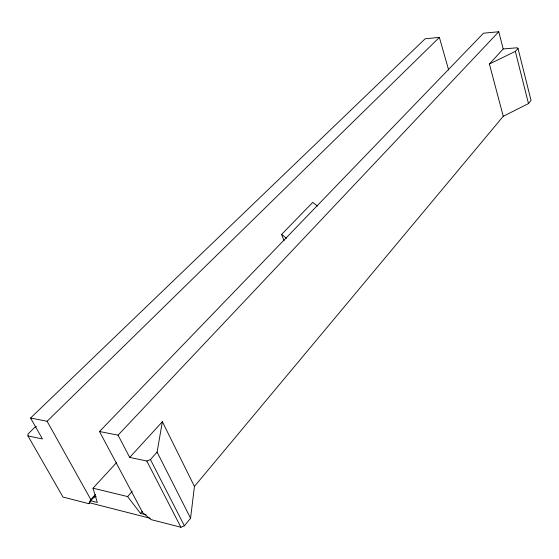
<?xml version="1.0" encoding="UTF-8"?>
<svg xmlns="http://www.w3.org/2000/svg" width="559" height="559" viewBox="0 0 559 559"><rect width="100%" height="100%" fill="white"/><g stroke="black" fill="none" stroke-linecap="round" stroke-linejoin="round"><path stroke-width="0.84" d="M96.26 496.839L94.604 496.427L90.628 500.78L88.839 503.68L62.999 497.063L27.95 435.901L28.069 433.903L34.84 427.321L36.377 426.517M503.184 48.954L498.761 31.751L483.472 33.205L99.509 431.52L142.734 512.708L151.112 519.618L180.913 527.249L184.386 525.823L190.577 518.228L194.434 486.428L503.254 116.272L528.493 103.59L531.05 100.452L518.011 48.381L517.117 47.774L503.184 48.954L489.398 64.026L503.254 116.272M99.509 431.52L118.054 435.147L129.709 457.416L146.821 461.035L150.434 459.568L157.086 452.119L162.369 421.696L194.434 486.428M88.839 503.68L90.831 499.613L95.54 494.456M93.933 497.789L94.604 496.427M116.677 462.503L93.004 488.182L127.62 496.581L140.498 513.407L142.21 511.429M127.62 496.581L132.19 491.417M489.398 64.026L515.335 51.379L518.011 48.381M129.709 457.416L162.369 421.696M118.054 435.147L498.761 31.751M284.035 240.712L281.575 234.424L312.726 202.407L317.463 206.054M439.374 37.411L425.168 38.767L30.57 418.027L47.11 421.262L439.374 37.411L448.653 70.015M27.95 435.901L42.421 438.962L30.57 418.027M90.628 500.78L97.294 502.464L93.004 488.182M140.498 513.407L146.109 514.832M89.636 502.807L150.217 518.263M281.575 234.424L286.55 238.288M47.11 421.262L90.831 499.613M146.821 461.035L180.913 527.249M150.434 459.568L184.386 525.823M157.086 452.119L190.577 518.228M515.335 51.379L528.493 103.59"/></g></svg>
